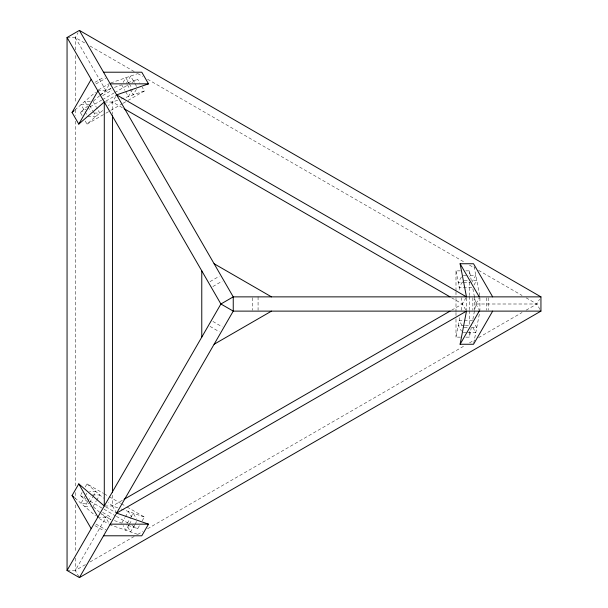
<?xml version="1.0" encoding="UTF-8"?>
<svg xmlns="http://www.w3.org/2000/svg" width="608" height="608" viewBox="0 0 608 608"><rect width="100%" height="100%" fill="white"/><g stroke="black" fill="none" stroke-linecap="round" stroke-linejoin="round"><path stroke-width="0.46" stroke-dasharray="3.04 2.28" d="M460.469 337.136L455.992 337.136L459.952 316.54M461.16 310.27L462.369 304L466.024 297.669M465.842 337.136L469.422 337.136L471.2 327.932M472.872 319.23L475.798 304L479.461 297.669M473.716 343.338L479.742 312.018M75.286 49.879L75.286 37.529L78.022 32.779M100.282 95.16L105.8 90.379L109.455 84.048M123.112 82.483L125.848 77.733L128.987 83.159M115.718 96.474L112.518 102.015L108.376 105.594M126.487 83.212L130.598 76.084L134.634 83.068M132.567 89.368L128.455 96.49L125.324 91.063M136.405 89.308L133.205 94.848L130.074 89.414M87.377 501.668L80.294 495.535L82.08 492.434M85.219 487L87.012 483.9L103.406 493.362M85.492 495.528L81.016 503.287L89.247 503.287M85.941 494.752L86.838 493.202M87.506 501.927L84.816 506.578L90.303 506.578M87.955 501.152L90.638 496.493M89.695 502.512L92.826 497.078M93.275 496.303L95.965 491.652L89.566 491.652M93.047 506.578L96.178 501.152M96.626 500.369L99.765 494.942L92.446 494.942M67.055 570.471L75.286 570.471L105.8 517.621L101.658 514.041M121.737 523.146L124.876 517.712M125.324 516.937L128.455 511.51L131.655 517.051M127.384 523.237L130.522 517.811M130.963 517.036L133.205 513.152L136.405 518.692M128.987 524.841L125.848 530.267L123.112 525.517M129.436 524.066L131.678 520.182M134.634 524.932L130.598 531.916L126.487 524.788M135.082 524.157L136.868 521.056M127.938 525.289L137.682 528.664L139.916 524.788M142.158 520.912L144.4 517.028L126.358 506.616M461.426 276.959L458.227 282.5L462.703 282.5M462.376 281.892L459.177 287.432L472.614 287.432M471.664 282.5L475.775 275.371L467.719 275.371M473.982 285.061L476.725 280.311L471.352 280.311M526.156 310.164L536.834 304L539.57 299.25M74.898 110.01L95.502 92.173M82.08 115.566L80.294 112.465L87.377 106.332M93.381 101.133L99.59 95.752M85.219 121L87.012 124.1L103.55 109.774M94.977 82.323L104.234 76.973M95.927 83.965L105.952 78.174M98.39 89.9L109.09 83.729M100.153 94.848L110.945 88.608M102.646 95.6L111.895 90.258M80.294 112.465L86.032 109.151M90.128 106.788L101.604 100.16M102.425 99.689L113.901 93.062M114.722 92.583L127.84 85.014M131.944 82.65L137.682 79.336L139.916 83.212M105.936 101.065L115.809 95.365M87.012 124.1L105.047 113.688M105.868 113.217L109.964 110.846M110.785 110.375L122.261 103.748M123.082 103.276L127.178 100.905M127.999 100.434L144.4 90.972L142.158 87.088M210.034 281.603L219.29 276.26M212.884 286.543L222.14 281.2M122.368 500.3L112.518 505.985L104.287 505.985M451.691 310.164L462.369 304L461.16 297.73M78.941 576.81L75.286 570.471L85.956 564.308M90.068 561.944L134.414 536.34M137.697 534.44L142.629 531.597M147.554 528.747L465.378 345.253M469.49 342.882L474.415 340.039M478.519 337.668L522.052 312.535M110.77 82.954L137.362 73.743M97.569 90.379L105.8 90.379L110.968 88.586M114.418 87.392L121.319 85.006M127.938 82.711L137.682 79.336M117.686 100.221L112.518 102.015L104.287 102.015M121.136 99.028L144.4 90.972M67.055 37.521L75.286 37.529L85.956 43.692M90.303 101.422L84.816 101.422L87.506 106.073M89.247 104.713L81.016 104.713L84.603 110.922M94.278 113.058L99.765 113.058L96.626 107.631M87.734 116.348L95.965 116.348L93.275 111.697M455.992 290.746L455.992 270.864L460.469 270.864M465.842 270.864L469.422 270.864L471.2 280.068M463.235 275.371L466.822 275.371M464.185 280.311L467.772 280.311M463.6 282.5L469.87 282.5M472.872 288.77L475.798 304L536.834 304L540.489 310.331M472.614 320.568L459.177 320.568L463.288 327.689M464.497 325.5L458.227 325.5L461.426 331.041M465.394 325.5L469.87 325.5M464.185 327.689L467.772 327.689M471.352 327.689L476.725 327.689L473.982 322.939M463.235 332.629L466.822 332.629M467.719 332.629L475.775 332.629L471.664 325.5M97.569 517.621L105.8 517.621L110.968 519.414M117.686 507.779L112.518 505.985L108.376 502.406M121.136 508.972L144.4 517.028M114.418 520.608L121.319 522.994M137.362 534.257L109.911 524.75L105.8 517.621M90.068 46.056L134.414 71.66M137.697 73.56L142.629 76.403M147.554 79.253L465.378 262.747M469.49 265.118L474.415 267.961M478.519 270.332L522.052 295.465M526.156 297.836L536.834 304M122.368 107.7L112.518 102.015L112.518 114.342M451.691 297.836L462.369 304L466.48 311.121M212.884 321.457L222.14 326.8M210.034 326.397L219.29 331.74M104.226 493.84L108.323 496.204M109.144 496.675L120.62 503.302M121.44 503.781L125.544 506.145M105.83 506.874L115.854 512.666M80.294 495.535L86.032 498.849M90.128 501.212L103.246 508.79M104.067 509.261L115.543 515.888M116.364 516.359L127.84 522.986M131.944 525.35L137.682 528.664M102.646 512.4L111.895 517.742M100.92 513.6L110.945 519.392M99.112 518.51L108.368 523.853M95.927 524.035L105.952 529.826M94.977 525.677L104.234 531.027M87.012 483.9L103.55 498.226M93.381 506.867L100.966 513.441M74.898 497.99L95.502 515.827M475.798 304L479.917 311.121M135.082 83.843L136.868 86.944M129.436 83.934L131.678 87.818M127.384 84.763L129.626 88.639M121.737 84.854L124.876 90.288M75.286 37.529L105.8 90.379M93.047 101.422L96.178 106.848M89.695 105.488L92.826 110.922M87.955 106.848L90.638 111.507M85.052 111.697L86.838 114.798M116.63 513.114L112.518 505.985L112.518 493.658M474.073 266.502L479.917 296.871M455.992 270.864L459.952 291.46M488.194 297.768L488.194 310.232M486.294 297.768L486.294 310.232M479.917 297.821L479.917 310.171M474.757 296.871L474.757 310.232M472.857 297.768L472.857 310.232M469.422 270.864L469.422 276.549M469.422 282.226L469.422 295.48M469.422 296.43L469.422 309.677M469.422 310.627L469.422 325.774M469.422 331.451L469.422 337.136M466.48 297.821L466.48 310.171M455.992 291.696L455.992 297.373M455.992 298.323L455.992 311.57M455.992 312.52L455.992 318.197M455.992 319.147L455.992 337.136M258.073 296.871L258.073 310.232M252.373 297.768L252.373 310.232M75.286 55.579L75.286 103.079M75.286 109.729L75.286 115.429M75.286 121.129L75.286 486.871M75.286 492.571L75.286 498.271M75.286 504.921L75.286 552.421M75.286 558.121L75.286 570.471"/><path stroke-width="0.91" d="M492.67 311.121L473.541 344.257L460.104 344.257L466.48 311.121L116.63 513.114L148.512 524.157L141.793 535.792L103.535 535.792M91.192 528.664L72.063 495.535L78.782 483.9L104.287 505.985L104.287 102.015L78.782 124.1L72.063 112.465L91.192 79.336M78.782 124.1L97.911 90.972M67.055 570.471L220.902 304L233.244 296.871L540.945 296.871L540.945 311.121L79.397 577.6L67.055 570.471L67.055 37.521L79.397 30.4L540.945 296.871M79.397 577.6L233.244 311.121L233.244 296.871L79.397 30.4M460.104 344.257L479.233 311.121M72.063 112.465L74.191 110.626M214.115 344.257L271.502 311.121M124.009 499.35L450.049 311.114M103.535 72.208L141.793 72.208L148.512 83.843L116.63 94.886L466.48 296.871L460.104 263.743L473.541 263.743L492.67 296.871M110.253 83.843L148.512 83.843M540.945 311.121L233.244 311.121L220.902 304L67.055 37.521M110.253 524.157L148.512 524.157M124.009 108.65L450.049 296.886M214.115 263.743L271.502 296.871M72.063 495.535L74.191 497.374M460.104 263.743L479.233 296.871M78.782 483.9L97.911 517.028M201.772 270.864L201.772 337.136M112.518 115.292L112.518 492.708"/></g></svg>
